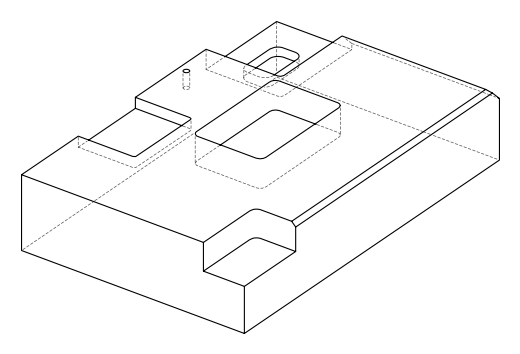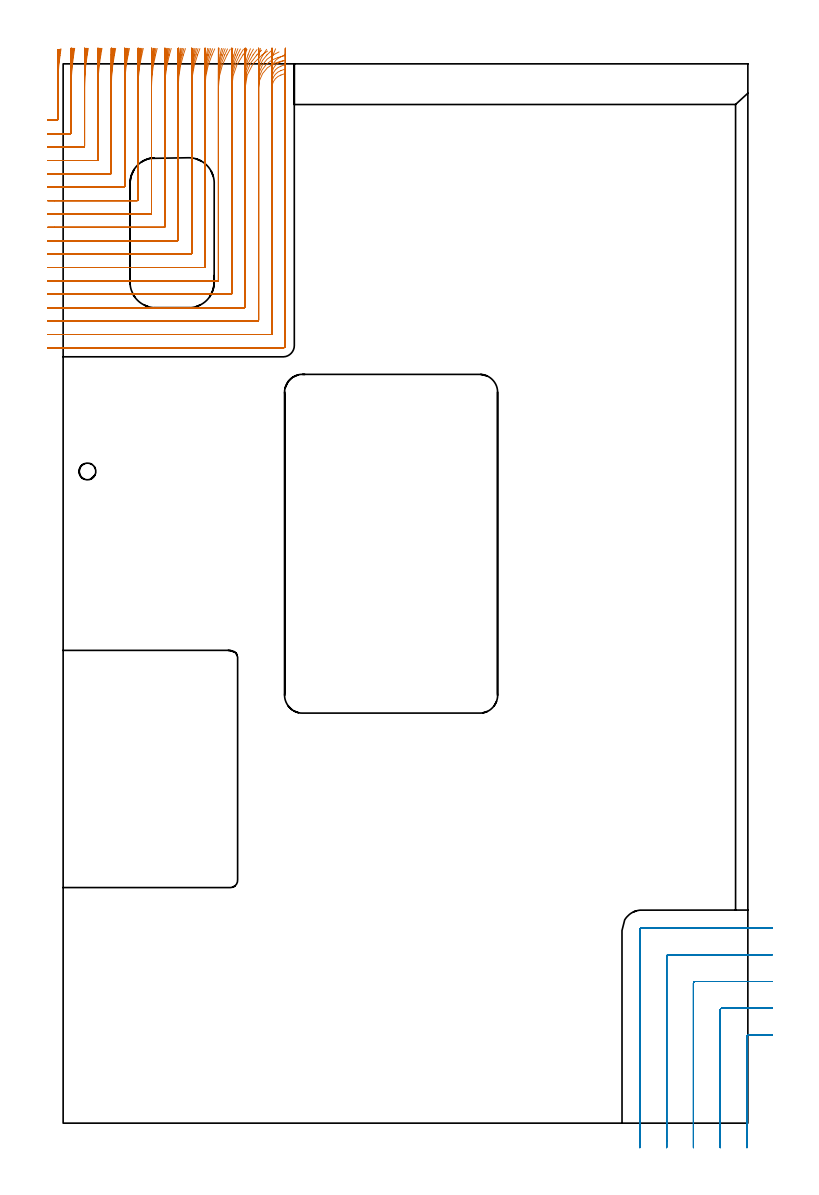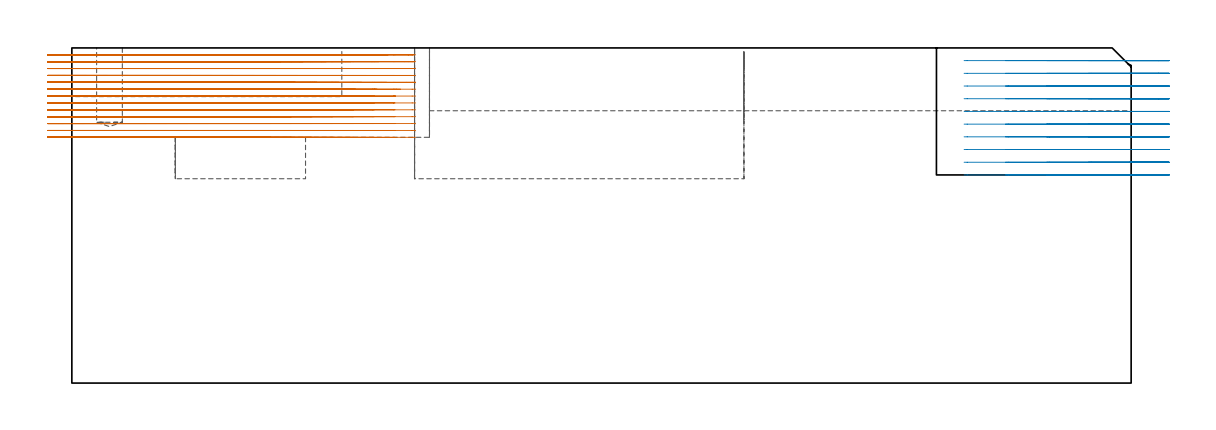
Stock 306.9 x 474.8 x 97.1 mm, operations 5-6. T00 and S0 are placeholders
(PLAN: 9 operations, 7 tool changes, 206.8 min)
(1 SPOT_DRILL | STEP1POCKET | NXT0321_9005460120000 | 0.03 min | 0 mm3)
(2 DRILL_BLIND_HOLE_INTO_CENTER | STEP1POCKET | NXT0301_046 | 0.1 min | 961 mm3)
(3 AREA_MILL | FG_CHAMFER_SURFACE | UGT0205_001 | 6.02 min | 5642 mm3)
(4 AREA_MILL_1 | FG_CHAMFER_SURFACE_1 | UGT0205_001 | 11.61 min | 34843 mm3)
(5 MILL_CORNER_NOTCH_RECTANGULAR | CORNER_NOTCH_RECTANGULAR | NXT0201_009 | Follow Part, ap 2, ae 75% | 71.09 min | 350916 mm3)
(6 MILL_CORNER_NOTCH_RECTANGULAR_1 | CORNER_NOTCH_RECTANGULAR_1 | NXT0201_012 | Follow Part, ap 4, ae 75% | 12.27 min | 197571 mm3)
(7 MILL_RECTANGULAR_POCKET | POCKET_RECTANGULAR_STRAIGHT | NXT0201_011 | Follow Part, ap 3, ae 75% | 41.43 min | 546955 mm3)
(8 MILL_RECTANGULAR_POCKET_1 | POCKET_RECTANGULAR_STRAIGHT_1 | UGT0201_105 | Follow Part, ap 5.5, ae 75% | 1.14 min | 29049 mm3)
(9 MILL_SLOT | SLOT_PARTIAL_RECTANGULAR | NXT0201_008 | Follow Part, ap 1.5, ae 75% | 63.13 min | 117161 mm3)
(TOOL NXT0321_9005460120000 | NC Spot Drill, 142deg, 12mm, Carbide, Uncoated | D12 PA142 FL30 Z2)
(TOOL NXT0301_046 | Carbide Drill 7.5mm [860.1-0750-038A1-MM 2214] | D7.5 PA140 FL53 Z2)
(TOOL UGT0205_001 | Chamfer Mill 20 x 3 x 45 deg. | D20 FL50 Z2)
(TOOL NXT0201_009 | ENDMILL 8mm [2P460-0800-NA 1630] | D8 FL26 Z6)
(TOOL NXT0201_012 | ENDMILL 16mm [2P460-1600-NA 1630] | D16 FL38 Z6)
(TOOL NXT0201_011 | ENDMILL 12mm [2P460-1200-NA 1630] | D12 FL38 Z6)
(TOOL UGT0201_105 | End Mill 22 mm | D22 FL25 Z2)
(TOOL NXT0201_008 | ENDMILL 6mm [2P460-0600-NA 1630] | D6 FL26 Z6)
(OP 5 MILL_CORNER_NOTCH_RECTANGULAR)
G17 G21 G94 G90
T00 M6
G54
G17 G0 G90 X-7. Y449.5 S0 M3
G43 Z107.1 H1
Z95.108
G94 G1 X-4. F250.
X-2.793 F500.
G3 X-2.4 Y449.893 R0.4
G1 Y464.125
G2 X-1.374 Y478.557 R102.
G1 X-0.949 Y481.526 F250.
G0 Z107.1
X-7. Y443.5
Z95.108
G1 X-4.
X3.206 F500.
G3 X3.6 Y443.894 R0.4
G1 Y464.125
G2 X4.728 Y478.8 R96.
G1 X5.187 Y481.765 F250.
G0 Z107.1
X-7. Y437.5
Z95.108
G1 X-4.
X9.206 F500.
G3 X9.6 Y437.894 R0.4
G1 Y464.125
G2 X10.805 Y478.8 R90.
G1 X11.294 Y481.76 F250.
G0 Z107.1
X-7. Y431.5
Z95.108
G1 X-4.
X15.206 F500.
G3 X15.6 Y431.894 R0.4
G1 Y464.125
G2 X16.892 Y478.8 R84.
G1 X17.416 Y481.754 F250.
G0 Z107.1
X-7. Y425.5
Z95.108
G1 X-4.
X21.206 F500.
G3 X21.6 Y425.894 R0.4
G1 Y464.125
G2 X22.993 Y478.8 R78.
G1 X23.557 Y481.746 F250.
G0 Z107.1
X-7. Y419.5
Z95.108
G1 X-4.
X27.205 F500.
G3 X27.6 Y419.895 R0.4
G1 Y464.125
G2 X29.111 Y478.8 R72.
G1 X29.723 Y481.737 F250.
G0 Z107.1
X-7. Y413.5
Z95.108
G1 X-4.
X33.205 F500.
G3 X33.6 Y413.895 R0.4
G1 Y464.125
G2 X35.252 Y478.8 R66.
G1 X35.919 Y481.725 F250.
G0 Z107.1
X-7. Y407.5
Z95.108
G1 X-4.
X39.205 F500.
G3 X39.6 Y407.895 R0.4
G1 Y464.125
G2 X41.422 Y478.8 R60.
G1 X42.156 Y481.709 F250.
G0 Z107.1
X-7. Y401.5
Z95.108
G1 X-4.
X45.205 F500.
G3 X45.6 Y401.895 R0.4
G1 Y464.125
G2 X47.632 Y478.8 R54.
G1 X48.448 Y481.687 F250.
G0 Z107.1
X-7. Y395.5
Z95.108
G1 X-4.
X51.205 F500.
G3 X51.6 Y395.895 R0.4
G1 Y464.125
G2 X53.898 Y478.8 R48.
G1 X54.816 Y481.656 F250.
G0 Z107.1
X-7. Y389.5
Z95.108
G1 X-4.
X57.204 F500.
G3 X57.6 Y389.896 R0.4
G1 Y464.125
G2 X60.247 Y478.8 R42.
G1 X61.296 Y481.611 F250.
G0 Z107.1
X-7. Y383.5
Z95.108
G1 X-4.
X63.204 F500.
G3 X63.6 Y383.896 R0.4
G1 Y464.125
G2 X66.727 Y478.8 R36.
G1 X67.95 Y481.539 F250.
G0 Z107.1
X-7. Y377.5
Z95.108
G1 X-4.
X69.204 F500.
G3 X69.6 Y377.896 R0.4
G1 Y464.125
G2 X73.435 Y478.8 R30.
G1 X74.902 Y481.417 F250.
G0 Z107.1
X-7. Y371.5
Z95.108
G1 X-4.
X75.204 F500.
G3 X75.6 Y371.896 R0.4
G1 Y464.125
G2 X80.61 Y478.8 R24.
G1 X82.444 Y481.174 F250.
G0 Z107.1
X-7. Y365.5
Z95.108
G1 X-4.
X81.204 F500.
G3 X81.6 Y365.896 R0.4
G1 Y464.125
G2 X89.177 Y478.8 R18.
G1 X91.623 Y480.537 F250.
G0 Z107.1
X-7. Y359.5
Z95.108
G1 X-4.
X87.203 F500.
G3 X87.6 Y359.897 R0.4
G1 Y464.125
G2 X97.438 Y475.928 R12.
G1 X98.913 Y476.198 F250.
G0 Z107.1
X-7. Y353.5
Z95.108
G1 X-4.
X93.203 F500.
G3 X93.6 Y353.897 R0.4
G1 Y464.125
G2 X97.6 Y469.782 R6.
G1 X99.015 Y470.281 F250.
G0 Z107.1
X-7. Y347.5
Z95.108
G1 X-4.
X98.6 F500.
G3 X99.6 Y348.5 R1.
G1 Y464.125
Y467.125 F250.
G0 Z107.1
X-7. Y449.5
Z93.115
G1 X-4.
X-2.793 F500.
G3 X-2.4 Y449.893 R0.4
G1 Y466.12
G2 X-1.653 Y478.443 R102.
G1 X-1.29 Y481.421 F250.
G0 Z107.1
X-7. Y443.5
Z93.115
G1 X-4.
X3.206 F500.
G3 X3.6 Y443.894 R0.4
G1 Y466.12
G2 X4.441 Y478.8 R96.
G1 X4.837 Y481.774 F250.
G0 Z107.1
X-7. Y437.5
Z93.115
G1 X-4.
X9.206 F500.
G3 X9.6 Y437.894 R0.4
G1 Y466.12
G2 X10.498 Y478.8 R90.
G1 X10.92 Y481.77 F250.
G0 Z107.1
X-7. Y431.5
Z93.115
G1 X-4.
X15.206 F500.
G3 X15.6 Y431.894 R0.4
G1 Y466.12
G2 X16.563 Y478.8 R84.
G1 X17.015 Y481.766 F250.
G0 Z107.1
X-7. Y425.5
Z93.115
G1 X-4.
X21.206 F500.
G3 X21.6 Y425.894 R0.4
G1 Y466.12
G2 X22.638 Y478.8 R78.
G1 X23.125 Y481.76 F250.
G0 Z107.1
X-7. Y419.5
Z93.115
G1 X-4.
X27.205 F500.
G3 X27.6 Y419.895 R0.4
G1 Y466.12
G2 X28.725 Y478.8 R72.
G1 X29.254 Y481.753 F250.
G0 Z107.1
X-7. Y413.5
Z93.115
G1 X-4.
X33.205 F500.
G3 X33.6 Y413.895 R0.4
G1 Y466.12
G2 X34.83 Y478.8 R66.
G1 X35.406 Y481.744 F250.
G0 Z107.1
X-7. Y407.5
Z93.115
G1 X-4.
X39.205 F500.
G3 X39.6 Y407.895 R0.4
G1 Y466.12
G2 X40.955 Y478.8 R60.
G1 X41.589 Y481.732 F250.
G0 Z107.1
X-7. Y401.5
Z93.115
G1 X-4.
X45.205 F500.
G3 X45.6 Y401.895 R0.4
G1 Y466.12
G2 X47.11 Y478.8 R54.
G1 X47.814 Y481.716 F250.
G0 Z107.1
X-7. Y395.5
Z93.115
G1 X-4.
X51.205 F500.
G3 X51.6 Y395.895 R0.4
G1 Y466.12
G2 X53.305 Y478.8 R48.
G1 X54.098 Y481.693 F250.
G0 Z107.1
X-7. Y389.5
Z93.115
G1 X-4.
X57.204 F500.
G3 X57.6 Y389.896 R0.4
G1 Y466.12
G2 X59.56 Y478.8 R42.
G1 X60.466 Y481.66 F250.
G0 Z107.1
X-7. Y383.5
Z93.115
G1 X-4.
X63.204 F500.
G3 X63.6 Y383.896 R0.4
G1 Y466.12
G2 X65.907 Y478.8 R36.
G1 X66.964 Y481.608 F250.
G0 Z107.1
X-7. Y377.5
Z93.115
G1 X-4.
X69.204 F500.
G3 X69.6 Y377.896 R0.4
G1 Y466.12
G2 X72.412 Y478.8 R30.
G1 X73.68 Y481.519 F250.
G0 Z107.1
X-7. Y371.5
Z93.115
G1 X-4.
X75.204 F500.
G3 X75.6 Y371.896 R0.4
G1 Y466.12
G2 X79.223 Y478.8 R24.
G1 X80.808 Y481.347 F250.
G0 Z107.1
X-7. Y365.5
Z93.115
G1 X-4.
X81.204 F500.
G3 X81.6 Y365.896 R0.4
G1 Y466.12
G2 X86.825 Y478.8 R18.
G1 X88.938 Y480.929 F250.
G0 Z107.1
X-7. Y359.5
Z93.115
G1 X-4.
X87.203 F500.
G3 X87.6 Y359.897 R0.4
G1 Y466.12
G2 X96.377 Y477.679 R12.
G1 X99.267 Y478.485 F250.
G0 Z107.1
X-7. Y353.5
Z93.115
G1 X-4.
X93.203 F500.
G3 X93.6 Y353.897 R0.4
G1 Y466.12
G2 X97.6 Y471.777 R6.
G1 X99.015 Y472.277 F250.
G0 Z107.1
X-7. Y347.5
Z93.115
G1 X-4.
X98.6 F500.
G3 X99.6 Y348.5 R1.
G1 Y466.12
Y469.12 F250.
G0 Z107.1
X-7. Y449.5
Z91.123
G1 X-4.
X-2.793 F500.
G3 X-2.4 Y449.893 R0.4
G1 Y468.109
G2 X-1.887 Y478.327 R102.
G1 X-1.586 Y481.312 F250.
G0 Z107.1
X-7. Y443.5
Z91.123
G1 X-4.
X3.206 F500.
G3 X3.6 Y443.894 R0.4
G1 Y468.109
G2 X4.197 Y478.8 R96.
G1 X4.531 Y481.781 F250.
G0 Z107.1
X-7. Y437.5
Z91.123
G1 X-4.
X9.206 F500.
G3 X9.6 Y437.894 R0.4
G1 Y468.109
G2 X10.237 Y478.8 R90.
G1 X10.594 Y481.779 F250.
G0 Z107.1
X-7. Y431.5
Z91.123
G1 X-4.
X15.206 F500.
G3 X15.6 Y431.894 R0.4
G1 Y468.109
G2 X16.283 Y478.8 R84.
G1 X16.665 Y481.776 F250.
G0 Z107.1
X-7. Y425.5
Z91.123
G1 X-4.
X21.206 F500.
G3 X21.6 Y425.894 R0.4
G1 Y468.109
G2 X22.336 Y478.8 R78.
G1 X22.747 Y481.772 F250.
G0 Z107.1
X-7. Y419.5
Z91.123
G1 X-4.
X27.205 F500.
G3 X27.6 Y419.895 R0.4
G1 Y468.109
G2 X28.398 Y478.8 R72.
G1 X28.844 Y481.767 F250.
G0 Z107.1
X-7. Y413.5
Z91.123
G1 X-4.
X33.205 F500.
G3 X33.6 Y413.895 R0.4
G1 Y468.109
G2 X34.472 Y478.8 R66.
G1 X34.958 Y481.76 F250.
G0 Z107.1
X-7. Y407.5
Z91.123
G1 X-4.
X39.205 F500.
G3 X39.6 Y407.895 R0.4
G1 Y468.109
G2 X40.56 Y478.8 R60.
G1 X41.095 Y481.752 F250.
G0 Z107.1
X-7. Y401.5
Z91.123
G1 X-4.
X45.205 F500.
G3 X45.6 Y401.895 R0.4
G1 Y468.109
G2 X46.669 Y478.8 R54.
G1 X47.263 Y481.741 F250.
G0 Z107.1
X-7. Y395.5
Z91.123
G1 X-4.
X51.205 F500.
G3 X51.6 Y395.895 R0.4
G1 Y468.109
G2 X52.806 Y478.8 R48.
G1 X53.474 Y481.725 F250.
G0 Z107.1
X-7. Y389.5
Z91.123
G1 X-4.
X57.204 F500.
G3 X57.6 Y389.896 R0.4
G1 Y468.109
G2 X58.984 Y478.8 R42.
G1 X59.747 Y481.701 F250.
G0 Z107.1
X-7. Y383.5
Z91.123
G1 X-4.
X63.204 F500.
G3 X63.6 Y383.896 R0.4
G1 Y468.109
G2 X65.224 Y478.8 R36.
G1 X66.115 Y481.665 F250.
G0 Z107.1
X-7. Y377.5
Z91.123
G1 X-4.
X69.204 F500.
G3 X69.6 Y377.896 R0.4
G1 Y468.109
G2 X71.57 Y478.8 R30.
G1 X72.639 Y481.603 F250.
G0 Z107.1
X-7. Y371.5
Z91.123
G1 X-4.
X75.204 F500.
G3 X75.6 Y371.896 R0.4
G1 Y468.109
G2 X78.113 Y478.8 R24.
G1 X79.449 Y481.486 F250.
G0 Z107.1
X-7. Y365.5
Z91.123
G1 X-4.
X81.204 F500.
G3 X81.6 Y365.896 R0.4
G1 Y468.109
G2 X85.119 Y478.8 R18.
G1 X86.901 Y481.213 F250.
G0 Z107.1
X-7. Y359.5
Z91.123
G1 X-4.
X87.203 F500.
G3 X87.6 Y359.897 R0.4
G1 Y468.109
G2 X94.091 Y478.77 R12.
G1 X96.757 Y480.147 F250.
G0 Z107.1
X-7. Y353.5
Z91.123
G1 X-4.
X93.203 F500.
G3 X93.6 Y353.897 R0.4
G1 Y468.109
G2 X97.6 Y473.766 R6.
G1 X99.015 Y474.266 F250.
G0 Z107.1
X-7. Y347.5
Z91.123
G1 X-4.
X98.6 F500.
G3 X99.6 Y348.5 R1.
G1 Y468.109
Y471.109 F250.
G0 Z107.1
X-7. Y449.5
Z89.131
G1 X-4.
X-2.793 F500.
G3 X-2.4 Y449.893 R0.4
G1 Y470.101
G2 X-2.076 Y478.219 R102.
G1 X-1.838 Y481.209 F250.
G0 Z107.1
X-7. Y443.5
Z89.131
G1 X-4.
X3.206 F500.
G3 X3.6 Y443.894 R0.4
G1 Y470.101
G2 X3.995 Y478.8 R96.
G1 X4.267 Y481.788 F250.
G0 Z107.1
X-7. Y437.5
Z89.131
G1 X-4.
X9.206 F500.
G3 X9.6 Y437.894 R0.4
G1 Y470.101
G2 X10.021 Y478.8 R90.
G1 X10.311 Y481.786 F250.
G0 Z107.1
X-7. Y431.5
Z89.131
G1 X-4.
X15.206 F500.
G3 X15.6 Y431.894 R0.4
G1 Y470.101
G2 X16.052 Y478.8 R84.
G1 X16.362 Y481.784 F250.
G0 Z107.1
X-7. Y425.5
Z89.131
G1 X-4.
X21.206 F500.
G3 X21.6 Y425.894 R0.4
G1 Y470.101
G2 X22.087 Y478.8 R78.
G1 X22.421 Y481.781 F250.
G0 Z107.1
X-7. Y419.5
Z89.131
G1 X-4.
X27.205 F500.
G3 X27.6 Y419.895 R0.4
G1 Y470.101
G2 X28.127 Y478.8 R72.
G1 X28.49 Y481.778 F250.
G0 Z107.1
X-7. Y413.5
Z89.131
G1 X-4.
X33.205 F500.
G3 X33.6 Y413.895 R0.4
G1 Y470.101
G2 X34.176 Y478.8 R66.
G1 X34.571 Y481.774 F250.
G0 Z107.1
X-7. Y407.5
Z89.131
G1 X-4.
X39.205 F500.
G3 X39.6 Y407.895 R0.4
G1 Y470.101
G2 X40.234 Y478.8 R60.
G1 X40.669 Y481.768 F250.
G0 Z107.1
X-7. Y401.5
Z89.131
G1 X-4.
X45.205 F500.
G3 X45.6 Y401.895 R0.4
G1 Y470.101
G2 X46.305 Y478.8 R54.
G1 X46.789 Y481.761 F250.
G0 Z107.1
X-7. Y395.5
Z89.131
G1 X-4.
X51.205 F500.
G3 X51.6 Y395.895 R0.4
G1 Y470.101
G2 X52.395 Y478.8 R48.
G1 X52.939 Y481.75 F250.
G0 Z107.1
X-7. Y389.5
Z89.131
G1 X-4.
X57.204 F500.
G3 X57.6 Y389.896 R0.4
G1 Y470.101
G2 X58.511 Y478.8 R42.
G1 X59.132 Y481.735 F250.
G0 Z107.1
X-7. Y383.5
Z89.131
G1 X-4.
X63.204 F500.
G3 X63.6 Y383.896 R0.4
G1 Y470.101
G2 X64.667 Y478.8 R36.
G1 X65.392 Y481.711 F250.
G0 Z107.1
X-7. Y377.5
Z89.131
G1 X-4.
X69.204 F500.
G3 X69.6 Y377.896 R0.4
G1 Y470.101
G2 X70.889 Y478.8 R30.
G1 X71.759 Y481.671 F250.
G0 Z107.1
X-7. Y371.5
Z89.131
G1 X-4.
X75.204 F500.
G3 X75.6 Y371.896 R0.4
G1 Y470.101
G2 X77.232 Y478.8 R24.
G1 X78.319 Y481.596 F250.
G0 Z107.1
X-7. Y365.5
Z89.131
G1 X-4.
X81.204 F500.
G3 X81.6 Y365.896 R0.4
G1 Y470.101
G2 X83.842 Y478.8 R18.
G1 X85.292 Y481.426 F250.
G0 Z107.1
X-7. Y359.5
Z89.131
G1 X-4.
X87.203 F500.
G3 X87.6 Y359.897 R0.4
G1 Y470.101
G2 X91.334 Y478.8 R12.
G1 X93.509 Y480.866 F250.
G0 Z107.1
X-7. Y353.5
Z89.131
G1 X-4.
X93.203 F500.
G3 X93.6 Y353.897 R0.4
G1 Y470.101
G2 X97.492 Y475.718 R6.
G1 X98.896 Y476.245 F250.
G0 Z107.1
X-7. Y347.5
Z89.131
G1 X-4.
X98.6 F500.
G3 X99.6 Y348.5 R1.
G1 Y470.101
Y473.101 F250.
G0 Z107.1
X-7. Y449.5
Z87.138
G1 X-4.
X-2.793 F500.
G3 X-2.4 Y449.893 R0.4
G1 Y472.21
G2 X-2.229 Y478.122 R102.
G1 X-2.055 Y481.117 F250.
G0 Z107.1
X-7. Y443.5
Z87.138
G1 X-4.
X3.206 F500.
G3 X3.6 Y443.894 R0.4
G1 Y472.21
G2 X3.826 Y478.8 R96.
G1 X4.032 Y481.793 F250.
G0 Z107.1
X-7. Y437.5
Z87.138
G1 X-4.
X9.206 F500.
G3 X9.6 Y437.894 R0.4
G1 Y472.21
G2 X9.842 Y478.8 R90.
G1 X10.061 Y481.792 F250.
G0 Z107.1
X-7. Y431.5
Z87.138
G1 X-4.
X15.206 F500.
G3 X15.6 Y431.894 R0.4
G1 Y472.21
G2 X15.859 Y478.8 R84.
G1 X16.094 Y481.791 F250.
G0 Z107.1
X-7. Y425.5
Z87.138
G1 X-4.
X21.206 F500.
G3 X21.6 Y425.894 R0.4
G1 Y472.21
G2 X21.879 Y478.8 R78.
G1 X22.132 Y481.789 F250.
G0 Z107.1
X-7. Y419.5
Z87.138
G1 X-4.
X27.205 F500.
G3 X27.6 Y419.895 R0.4
G1 Y472.21
G2 X27.902 Y478.8 R72.
G1 X28.177 Y481.787 F250.
G0 Z107.1
X-7. Y413.5
Z87.138
G1 X-4.
X33.205 F500.
G3 X33.6 Y413.895 R0.4
G1 Y472.21
G2 X33.93 Y478.8 R66.
G1 X34.229 Y481.785 F250.
G0 Z107.1
X-7. Y407.5
Z87.138
G1 X-4.
X39.205 F500.
G3 X39.6 Y407.895 R0.4
G1 Y472.21
G2 X39.963 Y478.8 R60.
G1 X40.293 Y481.782 F250.
G0 Z107.1
X-7. Y401.5
Z87.138
G1 X-4.
X45.205 F500.
G3 X45.6 Y401.895 R0.4
G1 Y472.21
G2 X46.004 Y478.8 R54.
G1 X46.37 Y481.778 F250.
G0 Z107.1
X-7. Y395.5
Z87.138
G1 X-4.
X51.205 F500.
G3 X51.6 Y395.895 R0.4
G1 Y472.21
G2 X52.055 Y478.8 R48.
G1 X52.466 Y481.772 F250.
G0 Z107.1
X-7. Y389.5
Z87.138
G1 X-4.
X57.204 F500.
G3 X57.6 Y389.896 R0.4
G1 Y472.21
G2 X58.12 Y478.8 R42.
G1 X58.591 Y481.763 F250.
G0 Z107.1
X-7. Y383.5
Z87.138
G1 X-4.
X63.204 F500.
G3 X63.6 Y383.896 R0.4
G1 Y472.21
G2 X64.208 Y478.8 R36.
G1 X64.758 Y481.749 F250.
G0 Z107.1
X-7. Y377.5
Z87.138
G1 X-4.
X69.204 F500.
G3 X69.6 Y377.896 R0.4
G1 Y472.21
G2 X70.333 Y478.8 R30.
G1 X70.992 Y481.727 F250.
G0 Z107.1
X-7. Y371.5
Z87.138
G1 X-4.
X75.204 F500.
G3 X75.6 Y371.896 R0.4
G1 Y472.21
G2 X76.523 Y478.8 R24.
G1 X77.346 Y481.685 F250.
G0 Z107.1
X-7. Y365.5
Z87.138
G1 X-4.
X81.204 F500.
G3 X81.6 Y365.896 R0.4
G1 Y472.21
G2 X82.85 Y478.8 R18.
G1 X83.948 Y481.592 F250.
G0 Z107.1
X-7. Y359.5
Z87.138
G1 X-4.
X87.203 F500.
G3 X87.6 Y359.897 R0.4
G1 Y472.21
G2 X89.572 Y478.8 R12.
G1 X91.219 Y481.307 F250.
G0 Z107.1
X-7. Y353.5
Z87.138
G1 X-4.
X93.203 F500.
G3 X93.6 Y353.897 R0.4
G1 Y472.21
G2 X96.862 Y477.549 R6.
G1 X99.531 Y478.918 F250.
G0 Z107.1
X-7. Y347.5
Z87.138
G1 X-4.
X98.6 F500.
G3 X99.6 Y348.5 R1.
G1 Y472.21
Y475.21 F250.
G0 Z107.1
X-7. Y449.5
Z85.146
G1 X-4.
X-2.793 F500.
G3 X-2.4 Y449.893 R0.4
G1 Y476.482
G2 X-2.389 Y478.009 R102.
G1 X-2.344 Y481.008 F250.
G0 Z107.1
X-7. Y443.5
Z85.146
G1 X-4.
X3.206 F500.
G3 X3.6 Y443.894 R0.4
G1 Y476.482
G2 X3.628 Y478.8 R96.
G1 X3.7 Y481.799 F250.
G0 Z107.1
X-7. Y437.5
Z85.146
G1 X-4.
X9.206 F500.
G3 X9.6 Y437.894 R0.4
G1 Y476.482
G2 X9.63 Y478.8 R90.
G1 X9.707 Y481.799 F250.
G0 Z107.1
X-7. Y431.5
Z85.146
G1 X-4.
X15.206 F500.
G3 X15.6 Y431.894 R0.4
G1 Y476.482
G2 X15.632 Y478.8 R84.
G1 X15.715 Y481.799 F250.
G0 Z107.1
X-7. Y425.5
Z85.146
G1 X-4.
X21.206 F500.
G3 X21.6 Y425.894 R0.4
G1 Y476.482
G2 X21.634 Y478.8 R78.
G1 X21.724 Y481.799 F250.
G0 Z107.1
X-7. Y419.5
Z85.146
G1 X-4.
X27.206 F500.
G3 X27.6 Y419.894 R0.4
G1 Y476.482
G2 X27.637 Y478.8 R72.
G1 X27.734 Y481.798 F250.
G0 Z107.1
X-7. Y413.5
Z85.146
G1 X-4.
X33.205 F500.
G3 X33.6 Y413.895 R0.4
G1 Y476.482
G2 X33.641 Y478.8 R66.
G1 X33.746 Y481.798 F250.
G0 Z107.1
X-7. Y407.5
Z85.146
G1 X-4.
X39.205 F500.
G3 X39.6 Y407.895 R0.4
G1 Y476.482
G2 X39.645 Y478.8 R60.
G1 X39.761 Y481.798 F250.
G0 Z107.1
X-7. Y401.5
Z85.146
G1 X-4.
X45.205 F500.
G3 X45.6 Y401.895 R0.4
G1 Y476.482
G2 X45.65 Y478.8 R54.
G1 X45.779 Y481.797 F250.
G0 Z107.1
X-7. Y395.5
Z85.146
G1 X-4.
X51.205 F500.
G3 X51.6 Y395.895 R0.4
G1 Y476.482
G2 X51.656 Y478.8 R48.
G1 X51.801 Y481.796 F250.
G0 Z107.1
X-7. Y389.5
Z85.146
G1 X-4.
X57.204 F500.
G3 X57.6 Y389.896 R0.4
G1 Y476.482
G2 X57.664 Y478.8 R42.
G1 X57.83 Y481.795 F250.
G0 Z107.1
X-7. Y383.5
Z85.146
G1 X-4.
X63.204 F500.
G3 X63.6 Y383.896 R0.4
G1 Y476.482
G2 X63.675 Y478.8 R36.
G1 X63.868 Y481.794 F250.
G0 Z107.1
X-7. Y377.5
Z85.146
G1 X-4.
X69.204 F500.
G3 X69.6 Y377.896 R0.4
G1 Y476.482
G2 X69.69 Y478.8 R30.
G1 X69.922 Y481.791 F250.
G0 Z107.1
X-7. Y371.5
Z85.146
G1 X-4.
X75.204 F500.
G3 X75.6 Y371.896 R0.4
G1 Y476.482
G2 X75.712 Y478.8 R24.
G1 X76.002 Y481.786 F250.
G0 Z107.1
X-7. Y365.5
Z85.146
G1 X-4.
X81.204 F500.
G3 X81.6 Y365.896 R0.4
G1 Y476.482
G2 X81.75 Y478.8 R18.
G1 X82.136 Y481.775 F250.
G0 Z107.1
X-7. Y359.5
Z85.146
G1 X-4.
X87.203 F500.
G3 X87.6 Y359.897 R0.4
G1 Y476.482
G2 X87.826 Y478.8 R12.
G1 X88.406 Y481.743 F250.
G0 Z107.1
X-7. Y353.5
Z85.146
G1 X-4.
X93.203 F500.
G3 X93.6 Y353.897 R0.4
G1 Y476.482
G2 X94.066 Y478.8 R6.
G1 X95.225 Y481.567 F250.
G0 Z107.1
X-7. Y347.5
Z85.146
G1 X-4.
X98.6 F500.
G3 X99.6 Y348.5 R1.
G1 Y476.482
Y479.482 F250.
G0 Z107.1
X-7. Y449.5
Z83.154
G1 X-4.
X-2.793 F500.
G3 X-2.4 Y449.893 R0.4
G1 Y478.
Y481. F250.
G0 Z107.1
X-7. Y443.5
Z83.154
G1 X-4.
X3.206 F500.
G3 X3.6 Y443.894 R0.4
G1 Y478.464
X3.601 Y478.8
X3.611 Y481.8 F250.
G0 Z107.1
X-7. Y437.5
Z83.154
G1 X-4.
X9.206 F500.
G3 X9.6 Y437.894 R0.4
G1 Y478.464
X9.601 Y478.8
X9.612 Y481.8 F250.
G0 Z107.1
X-7. Y431.5
Z83.154
G1 X-4.
X15.206 F500.
G3 X15.6 Y431.894 R0.4
G1 Y478.464
X15.601 Y478.8
X15.613 Y481.8 F250.
G0 Z107.1
X-7. Y425.5
Z83.154
G1 X-4.
X21.206 F500.
G3 X21.6 Y425.894 R0.4
G1 Y478.464
X21.601 Y478.8
X21.614 Y481.8 F250.
G0 Z107.1
X-7. Y419.5
Z83.154
G1 X-4.
X27.206 F500.
G3 X27.6 Y419.894 R0.4
G1 Y478.464
X27.601 Y478.8
X27.615 Y481.8 F250.
G0 Z107.1
X-7. Y413.5
Z83.154
G1 X-4.
X33.205 F500.
G3 X33.6 Y413.895 R0.4
G1 Y478.464
X33.601 Y478.8
X33.616 Y481.8 F250.
G0 Z107.1
X-7. Y407.5
Z83.154
G1 X-4.
X39.205 F500.
G3 X39.6 Y407.895 R0.4
G1 Y478.464
X39.601 Y478.8
X39.618 Y481.8 F250.
G0 Z107.1
X-7. Y401.5
Z83.154
G1 X-4.
X45.205 F500.
G3 X45.6 Y401.895 R0.4
G1 Y478.464
G2 X45.601 Y478.8 R54.
G1 X45.62 Y481.8 F250.
G0 Z107.1
X-7. Y395.5
Z83.154
G1 X-4.
X51.205 F500.
G3 X51.6 Y395.895 R0.4
G1 Y478.464
G2 X51.601 Y478.8 R48.
G1 X51.622 Y481.8 F250.
G0 Z107.1
X-7. Y389.5
Z83.154
G1 X-4.
X57.204 F500.
G3 X57.6 Y389.896 R0.4
G1 Y478.464
G2 X57.601 Y478.8 R42.
G1 X57.625 Y481.8 F250.
G0 Z107.1
X-7. Y383.5
Z83.154
G1 X-4.
X63.204 F500.
G3 X63.6 Y383.896 R0.4
G1 Y478.464
G2 X63.602 Y478.8 R36.
G1 X63.63 Y481.8 F250.
G0 Z107.1
X-7. Y377.5
Z83.154
G1 X-4.
X69.204 F500.
G3 X69.6 Y377.896 R0.4
G1 Y478.464
G2 X69.602 Y478.8 R30.
G1 X69.635 Y481.8 F250.
G0 Z107.1
X-7. Y371.5
Z83.154
G1 X-4.
X75.204 F500.
G3 X75.6 Y371.896 R0.4
G1 Y478.464
G2 X75.602 Y478.8 R24.
G1 X75.644 Y481.8 F250.
G0 Z107.1
X-7. Y365.5
Z83.154
G1 X-4.
X81.204 F500.
G3 X81.6 Y365.896 R0.4
G1 Y478.464
G2 X81.603 Y478.8 R18.
G1 X81.659 Y481.799 F250.
G0 Z107.1
X-7. Y359.5
Z83.154
G1 X-4.
X87.203 F500.
G3 X87.6 Y359.897 R0.4
G1 Y478.464
G2 X87.605 Y478.8 R12.
G1 X87.689 Y481.799 F250.
G0 Z107.1
X-7. Y353.5
Z83.154
G1 X-4.
X93.203 F500.
G3 X93.6 Y353.897 R0.4
G1 Y478.464
G2 X93.609 Y478.8 R6.
G1 X93.777 Y481.795 F250.
G0 Z107.1
X-7. Y347.5
Z83.154
G1 X-4.
X98.6 F500.
G3 X99.6 Y348.5 R1.
G1 Y478.464
Y481.464 F250.
G0 Z107.1
X-7. Y449.5
Z81.162
G1 X-4.
X-2.793 F500.
G3 X-2.4 Y449.893 R0.4
G1 Y478.
Y481. F250.
G0 Z107.1
X-7. Y443.5
Z81.162
G1 X-4.
X3.206 F500.
G3 X3.6 Y443.894 R0.4
G1 Y478.8
Y481.8 F250.
G0 Z107.1
X-7. Y437.5
Z81.162
G1 X-4.
X9.206 F500.
G3 X9.6 Y437.894 R0.4
G1 Y478.8
Y481.8 F250.
G0 Z107.1
X-7. Y431.5
Z81.162
G1 X-4.
X15.206 F500.
G3 X15.6 Y431.894 R0.4
G1 Y478.8
Y481.8 F250.
G0 Z107.1
X-7. Y425.5
Z81.162
G1 X-4.
X21.206 F500.
G3 X21.6 Y425.894 R0.4
G1 Y478.8
Y481.8 F250.
G0 Z107.1
X-7. Y419.5
Z81.162
G1 X-4.
X27.206 F500.
G3 X27.6 Y419.894 R0.4
G1 Y478.8
Y481.8 F250.
G0 Z107.1
X-7. Y413.5
Z81.162
G1 X-4.
X33.205 F500.
G3 X33.6 Y413.895 R0.4
G1 Y478.8
Y481.8 F250.
G0 Z107.1
X-7. Y407.5
Z81.162
G1 X-4.
X39.205 F500.
G3 X39.6 Y407.895 R0.4
G1 Y478.8
Y481.8 F250.
G0 Z107.1
X-7. Y401.5
Z81.162
G1 X-4.
X45.205 F500.
G3 X45.6 Y401.895 R0.4
G1 Y478.8
Y481.8 F250.
G0 Z107.1
X-7. Y395.5
Z81.162
G1 X-4.
X51.205 F500.
G3 X51.6 Y395.895 R0.4
G1 Y478.8
Y481.8 F250.
G0 Z107.1
X-7. Y389.5
Z81.162
G1 X-4.
X57.204 F500.
G3 X57.6 Y389.896 R0.4
G1 Y478.8
Y481.8 F250.
G0 Z107.1
X-7. Y383.5
Z81.162
G1 X-4.
X63.204 F500.
G3 X63.6 Y383.896 R0.4
G1 Y478.8
Y481.8 F250.
G0 Z107.1
X-7. Y377.5
Z81.162
G1 X-4.
X69.204 F500.
G3 X69.6 Y377.896 R0.4
G1 Y478.8
Y481.8 F250.
G0 Z107.1
X-7. Y371.5
Z81.162
G1 X-4.
X75.204 F500.
G3 X75.6 Y371.896 R0.4
G1 Y478.8
Y481.8 F250.
G0 Z107.1
X-7. Y365.5
Z81.162
G1 X-4.
X81.204 F500.
G3 X81.6 Y365.896 R0.4
G1 Y478.8
Y481.8 F250.
G0 Z107.1
X-7. Y359.5
Z81.162
G1 X-4.
X87.203 F500.
G3 X87.6 Y359.897 R0.4
G1 Y478.8
Y481.8 F250.
G0 Z107.1
X-7. Y353.5
Z81.162
G1 X-4.
X93.203 F500.
G3 X93.6 Y353.897 R0.4
G1 Y478.8
Y481.8 F250.
G0 Z107.1
X-7. Y347.5
Z81.162
G1 X-4.
X98.6 F500.
G3 X99.6 Y348.5 R1.
G1 Y478.8
Y481.8 F250.
G0 Z107.1
X-7. Y449.5
Z79.169
G1 X-4.
X-2.793 F500.
G3 X-2.4 Y449.893 R0.4
G1 Y478.
Y481. F250.
G0 Z107.1
X-7. Y443.5
Z79.169
G1 X-4.
X3.206 F500.
G3 X3.6 Y443.894 R0.4
G1 Y478.8
Y481.8 F250.
G0 Z107.1
X-7. Y437.5
Z79.169
G1 X-4.
X9.206 F500.
G3 X9.6 Y437.894 R0.4
G1 Y478.8
Y481.8 F250.
G0 Z107.1
X-7. Y431.5
Z79.169
G1 X-4.
X15.206 F500.
G3 X15.6 Y431.894 R0.4
G1 Y478.8
Y481.8 F250.
G0 Z107.1
X-7. Y425.5
Z79.169
G1 X-4.
X21.206 F500.
G3 X21.6 Y425.894 R0.4
G1 Y478.8
Y481.8 F250.
G0 Z107.1
X-7. Y419.5
Z79.169
G1 X-4.
X27.206 F500.
G3 X27.6 Y419.894 R0.4
G1 Y478.8
Y481.8 F250.
G0 Z107.1
X-7. Y413.5
Z79.169
G1 X-4.
X33.205 F500.
G3 X33.6 Y413.895 R0.4
G1 Y478.8
Y481.8 F250.
G0 Z107.1
X-7. Y407.5
Z79.169
G1 X-4.
X39.205 F500.
G3 X39.6 Y407.895 R0.4
G1 Y478.8
Y481.8 F250.
G0 Z107.1
X-7. Y401.5
Z79.169
G1 X-4.
X45.205 F500.
G3 X45.6 Y401.895 R0.4
G1 Y478.8
Y481.8 F250.
G0 Z107.1
X-7. Y395.5
Z79.169
G1 X-4.
X51.205 F500.
G3 X51.6 Y395.895 R0.4
G1 Y478.8
Y481.8 F250.
G0 Z107.1
X-7. Y389.5
Z79.169
G1 X-4.
X57.204 F500.
G3 X57.6 Y389.896 R0.4
G1 Y478.8
Y481.8 F250.
G0 Z107.1
X-7. Y383.5
Z79.169
G1 X-4.
X63.204 F500.
G3 X63.6 Y383.896 R0.4
G1 Y478.8
Y481.8 F250.
G0 Z107.1
X-7. Y377.5
Z79.169
G1 X-4.
X69.204 F500.
G3 X69.6 Y377.896 R0.4
G1 Y478.8
Y481.8 F250.
G0 Z107.1
X-7. Y371.5
Z79.169
G1 X-4.
X75.204 F500.
G3 X75.6 Y371.896 R0.4
G1 Y478.8
Y481.8 F250.
G0 Z107.1
X-7. Y365.5
Z79.169
G1 X-4.
X81.204 F500.
G3 X81.6 Y365.896 R0.4
G1 Y478.8
Y481.8 F250.
G0 Z107.1
X-7. Y359.5
Z79.169
G1 X-4.
X87.203 F500.
G3 X87.6 Y359.897 R0.4
G1 Y478.8
Y481.8 F250.
G0 Z107.1
X-7. Y353.5
Z79.169
G1 X-4.
X93.203 F500.
G3 X93.6 Y353.897 R0.4
G1 Y478.8
Y481.8 F250.
G0 Z107.1
X-7. Y347.5
Z79.169
G1 X-4.
X98.6 F500.
G3 X99.6 Y348.5 R1.
G1 Y478.8
Y481.8 F250.
G0 Z107.1
X-7. Y449.5
Z77.177
G1 X-4.
X-2.793 F500.
G3 X-2.4 Y449.893 R0.4
G1 Y478.
Y481. F250.
G0 Z107.1
X-7. Y443.5
Z77.177
G1 X-4.
X3.206 F500.
G3 X3.6 Y443.894 R0.4
G1 Y478.8
Y481.8 F250.
G0 Z107.1
X-7. Y437.5
Z77.177
G1 X-4.
X9.206 F500.
G3 X9.6 Y437.894 R0.4
G1 Y478.8
Y481.8 F250.
G0 Z107.1
X-7. Y431.5
Z77.177
G1 X-4.
X15.206 F500.
G3 X15.6 Y431.894 R0.4
G1 Y478.8
Y481.8 F250.
G0 Z107.1
X-7. Y425.5
Z77.177
G1 X-4.
X21.206 F500.
G3 X21.6 Y425.894 R0.4
G1 Y478.8
Y481.8 F250.
G0 Z107.1
X-7. Y419.5
Z77.177
G1 X-4.
X27.206 F500.
G3 X27.6 Y419.894 R0.4
G1 Y478.8
Y481.8 F250.
G0 Z107.1
X-7. Y413.5
Z77.177
G1 X-4.
X33.205 F500.
G3 X33.6 Y413.895 R0.4
G1 Y478.8
Y481.8 F250.
G0 Z107.1
X-7. Y407.5
Z77.177
G1 X-4.
X39.205 F500.
G3 X39.6 Y407.895 R0.4
G1 Y478.8
Y481.8 F250.
G0 Z107.1
X-7. Y401.5
Z77.177
G1 X-4.
X45.205 F500.
G3 X45.6 Y401.895 R0.4
G1 Y478.8
Y481.8 F250.
G0 Z107.1
X-7. Y395.5
Z77.177
G1 X-4.
X51.205 F500.
G3 X51.6 Y395.895 R0.4
G1 Y478.8
Y481.8 F250.
G0 Z107.1
X-7. Y389.5
Z77.177
G1 X-4.
X57.204 F500.
G3 X57.6 Y389.896 R0.4
G1 Y478.8
Y481.8 F250.
G0 Z107.1
X-7. Y383.5
Z77.177
G1 X-4.
X63.204 F500.
G3 X63.6 Y383.896 R0.4
G1 Y478.8
Y481.8 F250.
G0 Z107.1
X-7. Y377.5
Z77.177
G1 X-4.
X69.204 F500.
G3 X69.6 Y377.896 R0.4
G1 Y478.8
Y481.8 F250.
G0 Z107.1
X-7. Y371.5
Z77.177
G1 X-4.
X75.204 F500.
G3 X75.6 Y371.896 R0.4
G1 Y478.8
Y481.8 F250.
G0 Z107.1
X-7. Y365.5
Z77.177
G1 X-4.
X81.204 F500.
G3 X81.6 Y365.896 R0.4
G1 Y478.8
Y481.8 F250.
G0 Z107.1
X-7. Y359.5
Z77.177
G1 X-4.
X87.203 F500.
G3 X87.6 Y359.897 R0.4
G1 Y478.8
Y481.8 F250.
G0 Z107.1
X-7. Y353.5
Z77.177
G1 X-4.
X93.203 F500.
G3 X93.6 Y353.897 R0.4
G1 Y478.8
Y481.8 F250.
G0 Z107.1
X-7. Y347.5
Z77.177
G1 X-4.
X98.6 F500.
G3 X99.6 Y348.5 R1.
G1 Y478.8
Y481.8 F250.
G0 Z107.1
X-7. Y449.5
Z75.185
G1 X-4.
X-2.793 F500.
G3 X-2.4 Y449.893 R0.4
G1 Y478.
Y481. F250.
G0 Z107.1
X-7. Y443.5
Z75.185
G1 X-4.
X3.206 F500.
G3 X3.6 Y443.894 R0.4
G1 Y478.8
Y481.8 F250.
G0 Z107.1
X-7. Y437.5
Z75.185
G1 X-4.
X9.206 F500.
G3 X9.6 Y437.894 R0.4
G1 Y478.8
Y481.8 F250.
G0 Z107.1
X-7. Y431.5
Z75.185
G1 X-4.
X15.206 F500.
G3 X15.6 Y431.894 R0.4
G1 Y478.8
Y481.8 F250.
G0 Z107.1
X-7. Y425.5
Z75.185
G1 X-4.
X21.206 F500.
G3 X21.6 Y425.894 R0.4
G1 Y478.8
Y481.8 F250.
G0 Z107.1
X-7. Y419.5
Z75.185
G1 X-4.
X27.206 F500.
G3 X27.6 Y419.894 R0.4
G1 Y478.8
Y481.8 F250.
G0 Z107.1
X-7. Y413.5
Z75.185
G1 X-4.
X33.205 F500.
G3 X33.6 Y413.895 R0.4
G1 Y478.8
Y481.8 F250.
G0 Z107.1
X-7. Y407.5
Z75.185
G1 X-4.
X39.205 F500.
G3 X39.6 Y407.895 R0.4
G1 Y478.8
Y481.8 F250.
G0 Z107.1
X-7. Y401.5
Z75.185
G1 X-4.
X45.205 F500.
G3 X45.6 Y401.895 R0.4
G1 Y478.8
Y481.8 F250.
G0 Z107.1
X-7. Y395.5
Z75.185
G1 X-4.
X51.205 F500.
G3 X51.6 Y395.895 R0.4
G1 Y478.8
Y481.8 F250.
G0 Z107.1
X-7. Y389.5
Z75.185
G1 X-4.
X57.204 F500.
G3 X57.6 Y389.896 R0.4
G1 Y478.8
Y481.8 F250.
G0 Z107.1
X-7. Y383.5
Z75.185
G1 X-4.
X63.204 F500.
G3 X63.6 Y383.896 R0.4
G1 Y478.8
Y481.8 F250.
G0 Z107.1
X-7. Y377.5
Z75.185
G1 X-4.
X69.204 F500.
G3 X69.6 Y377.896 R0.4
G1 Y478.8
Y481.8 F250.
G0 Z107.1
X-7. Y371.5
Z75.185
G1 X-4.
X75.204 F500.
G3 X75.6 Y371.896 R0.4
G1 Y478.8
Y481.8 F250.
G0 Z107.1
X-7. Y365.5
Z75.185
G1 X-4.
X81.204 F500.
G3 X81.6 Y365.896 R0.4
G1 Y478.8
Y481.8 F250.
G0 Z107.1
X-7. Y359.5
Z75.185
G1 X-4.
X87.203 F500.
G3 X87.6 Y359.897 R0.4
G1 Y478.8
Y481.8 F250.
G0 Z107.1
X-7. Y353.5
Z75.185
G1 X-4.
X93.203 F500.
G3 X93.6 Y353.897 R0.4
G1 Y478.8
Y481.8 F250.
G0 Z107.1
X-7. Y347.5
Z75.185
G1 X-4.
X98.6 F500.
G3 X99.6 Y348.5 R1.
G1 Y478.8
Y481.8 F250.
G0 Z107.1
X-7. Y449.5
Z73.192
G1 X-4.
X-2.793 F500.
G3 X-2.4 Y449.893 R0.4
G1 Y478.
Y481. F250.
G0 Z107.1
X-7. Y443.5
Z73.192
G1 X-4.
X3.206 F500.
G3 X3.6 Y443.894 R0.4
G1 Y478.8
Y481.8 F250.
G0 Z107.1
X-7. Y437.5
Z73.192
G1 X-4.
X9.206 F500.
G3 X9.6 Y437.894 R0.4
G1 Y478.8
Y481.8 F250.
G0 Z107.1
X-7. Y431.5
Z73.192
G1 X-4.
X15.206 F500.
G3 X15.6 Y431.894 R0.4
G1 Y478.8
Y481.8 F250.
G0 Z107.1
X-7. Y425.5
Z73.192
G1 X-4.
X21.206 F500.
G3 X21.6 Y425.894 R0.4
G1 Y478.8
Y481.8 F250.
G0 Z107.1
X-7. Y419.5
Z73.192
G1 X-4.
X27.206 F500.
G3 X27.6 Y419.894 R0.4
G1 Y478.8
Y481.8 F250.
G0 Z107.1
X-7. Y413.5
Z73.192
G1 X-4.
X33.205 F500.
G3 X33.6 Y413.895 R0.4
G1 Y478.8
Y481.8 F250.
G0 Z107.1
X-7. Y407.5
Z73.192
G1 X-4.
X39.205 F500.
G3 X39.6 Y407.895 R0.4
G1 Y478.8
Y481.8 F250.
G0 Z107.1
X-7. Y401.5
Z73.192
G1 X-4.
X45.205 F500.
G3 X45.6 Y401.895 R0.4
G1 Y478.8
Y481.8 F250.
G0 Z107.1
X-7. Y395.5
Z73.192
G1 X-4.
X51.205 F500.
G3 X51.6 Y395.895 R0.4
G1 Y478.8
Y481.8 F250.
G0 Z107.1
X-7. Y389.5
Z73.192
G1 X-4.
X57.204 F500.
G3 X57.6 Y389.896 R0.4
G1 Y478.8
Y481.8 F250.
G0 Z107.1
X-7. Y383.5
Z73.192
G1 X-4.
X63.204 F500.
G3 X63.6 Y383.896 R0.4
G1 Y478.8
Y481.8 F250.
G0 Z107.1
X-7. Y377.5
Z73.192
G1 X-4.
X69.204 F500.
G3 X69.6 Y377.896 R0.4
G1 Y478.8
Y481.8 F250.
G0 Z107.1
X-7. Y371.5
Z73.192
G1 X-4.
X75.204 F500.
G3 X75.6 Y371.896 R0.4
G1 Y478.8
Y481.8 F250.
G0 Z107.1
X-7. Y365.5
Z73.192
G1 X-4.
X81.204 F500.
G3 X81.6 Y365.896 R0.4
G1 Y478.8
Y481.8 F250.
G0 Z107.1
X-7. Y359.5
Z73.192
G1 X-4.
X87.203 F500.
G3 X87.6 Y359.897 R0.4
G1 Y478.8
Y481.8 F250.
G0 Z107.1
X-7. Y353.5
Z73.192
G1 X-4.
X93.203 F500.
G3 X93.6 Y353.897 R0.4
G1 Y478.8
Y481.8 F250.
G0 Z107.1
X-7. Y347.5
Z73.192
G1 X-4.
X98.6 F500.
G3 X99.6 Y348.5 R1.
G1 Y478.8
Y481.8 F250.
G0 Z107.1
X-7. Y449.5
Z71.2
G1 X-4.
X-2.793 F500.
G3 X-2.4 Y449.893 R0.4
G1 Y478.
Y481. F250.
G0 Z107.1
X-7. Y443.5
Z71.2
G1 X-4.
X3.206 F500.
G3 X3.6 Y443.894 R0.4
G1 Y478.8
Y481.8 F250.
G0 Z107.1
X-7. Y437.5
Z71.2
G1 X-4.
X9.206 F500.
G3 X9.6 Y437.894 R0.4
G1 Y478.8
Y481.8 F250.
G0 Z107.1
X-7. Y431.5
Z71.2
G1 X-4.
X15.206 F500.
G3 X15.6 Y431.894 R0.4
G1 Y478.8
Y481.8 F250.
G0 Z107.1
X-7. Y425.5
Z71.2
G1 X-4.
X21.206 F500.
G3 X21.6 Y425.894 R0.4
G1 Y478.8
Y481.8 F250.
G0 Z107.1
X-7. Y419.5
Z71.2
G1 X-4.
X27.206 F500.
G3 X27.6 Y419.894 R0.4
G1 Y478.8
Y481.8 F250.
G0 Z107.1
X-7. Y413.5
Z71.2
G1 X-4.
X33.205 F500.
G3 X33.6 Y413.895 R0.4
G1 Y478.8
Y481.8 F250.
G0 Z107.1
X-7. Y407.5
Z71.2
G1 X-4.
X39.205 F500.
G3 X39.6 Y407.895 R0.4
G1 Y478.8
Y481.8 F250.
G0 Z107.1
X-7. Y401.5
Z71.2
G1 X-4.
X45.205 F500.
G3 X45.6 Y401.895 R0.4
G1 Y478.8
Y481.8 F250.
G0 Z107.1
X-7. Y395.5
Z71.2
G1 X-4.
X51.205 F500.
G3 X51.6 Y395.895 R0.4
G1 Y478.8
Y481.8 F250.
G0 Z107.1
X-7. Y389.5
Z71.2
G1 X-4.
X57.204 F500.
G3 X57.6 Y389.896 R0.4
G1 Y478.8
Y481.8 F250.
G0 Z107.1
X-7. Y383.5
Z71.2
G1 X-4.
X63.204 F500.
G3 X63.6 Y383.896 R0.4
G1 Y478.8
Y481.8 F250.
G0 Z107.1
X-7. Y377.5
Z71.2
G1 X-4.
X69.204 F500.
G3 X69.6 Y377.896 R0.4
G1 Y478.8
Y481.8 F250.
G0 Z107.1
X-7. Y371.5
Z71.2
G1 X-4.
X75.204 F500.
G3 X75.6 Y371.896 R0.4
G1 Y478.8
Y481.8 F250.
G0 Z107.1
X-7. Y365.5
Z71.2
G1 X-4.
X81.204 F500.
G3 X81.6 Y365.896 R0.4
G1 Y478.8
Y481.8 F250.
G0 Z107.1
X-7. Y359.5
Z71.2
G1 X-4.
X87.203 F500.
G3 X87.6 Y359.897 R0.4
G1 Y478.8
Y481.8 F250.
G0 Z107.1
X-7. Y353.5
Z71.2
G1 X-4.
X93.203 F500.
G3 X93.6 Y353.897 R0.4
G1 Y478.8
Y481.8 F250.
G0 Z107.1
X-7. Y347.5
Z71.2
G1 X-4.
X98.6 F500.
G3 X99.6 Y348.5 R1.
G1 Y478.8
Y481.8 F250.
G0 Z107.1
M5
M2
(OP 6 MILL_CORNER_NOTCH_RECTANGULAR_1)
G17 G21 G94 G90
T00 M6
G54
G17 G0 G90 X317.9 Y39.5 S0 M3
G43 Z107.1 H1
Z93.42
G94 G1 X314.9 F250.
X307.295 F500.
G3 X306.5 Y38.705 R0.8
G1 Y-8.
Y-11. F250.
G0 Z107.1
X317.9 Y51.5
Z93.42
G1 X314.9
X295.295 F500.
G3 X294.5 Y50.705 R0.8
G1 Y-8.
Y-11. F250.
G0 Z107.1
X317.9 Y63.5
Z93.42
G1 X314.9
X283.295 F500.
G3 X282.5 Y62.705 R0.8
G1 Y-8.
Y-11. F250.
G0 Z107.1
X317.9 Y75.5
Z93.42
G1 X314.9
X271.295 F500.
G3 X270.5 Y74.705 R0.8
G1 Y-8.
Y-11. F250.
G0 Z107.1
X317.9 Y87.5
Z93.42
G1 X314.9
X259.4 F500.
G3 X258.5 Y86.6 R0.9
G1 Y-8.
Y-11. F250.
G0 Z107.1
X317.9 Y39.5
Z89.74
G1 X314.9
X307.295 F500.
G3 X306.5 Y38.705 R0.8
G1 Y-8.
Y-11. F250.
G0 Z107.1
X317.9 Y51.5
Z89.74
G1 X314.9
X295.295 F500.
G3 X294.5 Y50.705 R0.8
G1 Y-8.
Y-11. F250.
G0 Z107.1
X317.9 Y63.5
Z89.74
G1 X314.9
X283.295 F500.
G3 X282.5 Y62.705 R0.8
G1 Y-8.
Y-11. F250.
G0 Z107.1
X317.9 Y75.5
Z89.74
G1 X314.9
X271.295 F500.
G3 X270.5 Y74.705 R0.8
G1 Y-8.
Y-11. F250.
G0 Z107.1
X317.9 Y87.5
Z89.74
G1 X314.9
X259.4 F500.
G3 X258.5 Y86.6 R0.9
G1 Y-8.
Y-11. F250.
G0 Z107.1
X317.9 Y39.5
Z86.06
G1 X314.9
X307.295 F500.
G3 X306.5 Y38.705 R0.8
G1 Y-8.
Y-11. F250.
G0 Z107.1
X317.9 Y51.5
Z86.06
G1 X314.9
X295.295 F500.
G3 X294.5 Y50.705 R0.8
G1 Y-8.
Y-11. F250.
G0 Z107.1
X317.9 Y63.5
Z86.06
G1 X314.9
X283.295 F500.
G3 X282.5 Y62.705 R0.8
G1 Y-8.
Y-11. F250.
G0 Z107.1
X317.9 Y75.5
Z86.06
G1 X314.9
X271.295 F500.
G3 X270.5 Y74.705 R0.8
G1 Y-8.
Y-11. F250.
G0 Z107.1
X317.9 Y87.5
Z86.06
G1 X314.9
X259.4 F500.
G3 X258.5 Y86.6 R0.9
G1 Y-8.
Y-11. F250.
G0 Z107.1
X317.9 Y39.5
Z82.38
G1 X314.9
X307.295 F500.
G3 X306.5 Y38.705 R0.8
G1 Y-8.
Y-11. F250.
G0 Z107.1
X317.9 Y51.5
Z82.38
G1 X314.9
X295.295 F500.
G3 X294.5 Y50.705 R0.8
G1 Y-8.
Y-11. F250.
G0 Z107.1
X317.9 Y63.5
Z82.38
G1 X314.9
X283.295 F500.
G3 X282.5 Y62.705 R0.8
G1 Y-8.
Y-11. F250.
G0 Z107.1
X317.9 Y75.5
Z82.38
G1 X314.9
X271.295 F500.
G3 X270.5 Y74.705 R0.8
G1 Y-8.
Y-11. F250.
G0 Z107.1
X317.9 Y87.5
Z82.38
G1 X314.9
X259.4 F500.
G3 X258.5 Y86.6 R0.9
G1 Y-8.
Y-11. F250.
G0 Z107.1
X317.9 Y39.5
Z78.7
G1 X314.9
X307.295 F500.
G3 X306.5 Y38.705 R0.8
G1 Y-8.
Y-11. F250.
G0 Z107.1
X317.9 Y51.5
Z78.7
G1 X314.9
X295.295 F500.
G3 X294.5 Y50.705 R0.8
G1 Y-8.
Y-11. F250.
G0 Z107.1
X317.9 Y63.5
Z78.7
G1 X314.9
X283.295 F500.
G3 X282.5 Y62.705 R0.8
G1 Y-8.
Y-11. F250.
G0 Z107.1
X317.9 Y75.5
Z78.7
G1 X314.9
X271.295 F500.
G3 X270.5 Y74.705 R0.8
G1 Y-8.
Y-11. F250.
G0 Z107.1
X317.9 Y87.5
Z78.7
G1 X314.9
X259.4 F500.
G3 X258.5 Y86.6 R0.9
G1 Y-8.
Y-11. F250.
G0 Z107.1
X317.9 Y39.5
Z75.02
G1 X314.9
X307.295 F500.
G3 X306.5 Y38.705 R0.8
G1 Y-8.
Y-11. F250.
G0 Z107.1
X317.9 Y51.5
Z75.02
G1 X314.9
X295.295 F500.
G3 X294.5 Y50.705 R0.8
G1 Y-8.
Y-11. F250.
G0 Z107.1
X317.9 Y63.5
Z75.02
G1 X314.9
X283.295 F500.
G3 X282.5 Y62.705 R0.8
G1 Y-8.
Y-11. F250.
G0 Z107.1
X317.9 Y75.5
Z75.02
G1 X314.9
X271.295 F500.
G3 X270.5 Y74.705 R0.8
G1 Y-8.
Y-11. F250.
G0 Z107.1
X317.9 Y87.5
Z75.02
G1 X314.9
X259.4 F500.
G3 X258.5 Y86.6 R0.9
G1 Y-8.
Y-11. F250.
G0 Z107.1
X317.9 Y39.5
Z71.34
G1 X314.9
X307.295 F500.
G3 X306.5 Y38.705 R0.8
G1 Y-8.
Y-11. F250.
G0 Z107.1
X317.9 Y51.5
Z71.34
G1 X314.9
X295.295 F500.
G3 X294.5 Y50.705 R0.8
G1 Y-8.
Y-11. F250.
G0 Z107.1
X317.9 Y63.5
Z71.34
G1 X314.9
X283.295 F500.
G3 X282.5 Y62.705 R0.8
G1 Y-8.
Y-11. F250.
G0 Z107.1
X317.9 Y75.5
Z71.34
G1 X314.9
X271.295 F500.
G3 X270.5 Y74.705 R0.8
G1 Y-8.
Y-11. F250.
G0 Z107.1
X317.9 Y87.5
Z71.34
G1 X314.9
X259.4 F500.
G3 X258.5 Y86.6 R0.9
G1 Y-8.
Y-11. F250.
G0 Z107.1
X317.9 Y39.5
Z67.66
G1 X314.9
X307.295 F500.
G3 X306.5 Y38.705 R0.8
G1 Y-8.
Y-11. F250.
G0 Z107.1
X317.9 Y51.5
Z67.66
G1 X314.9
X295.295 F500.
G3 X294.5 Y50.705 R0.8
G1 Y-8.
Y-11. F250.
G0 Z107.1
X317.9 Y63.5
Z67.66
G1 X314.9
X283.295 F500.
G3 X282.5 Y62.705 R0.8
G1 Y-8.
Y-11. F250.
G0 Z107.1
X317.9 Y75.5
Z67.66
G1 X314.9
X271.295 F500.
G3 X270.5 Y74.705 R0.8
G1 Y-8.
Y-11. F250.
G0 Z107.1
X317.9 Y87.5
Z67.66
G1 X314.9
X259.4 F500.
G3 X258.5 Y86.6 R0.9
G1 Y-8.
Y-11. F250.
G0 Z107.1
X317.9 Y39.5
Z63.98
G1 X314.9
X307.295 F500.
G3 X306.5 Y38.705 R0.8
G1 Y-8.
Y-11. F250.
G0 Z107.1
X317.9 Y51.5
Z63.98
G1 X314.9
X295.295 F500.
G3 X294.5 Y50.705 R0.8
G1 Y-8.
Y-11. F250.
G0 Z107.1
X317.9 Y63.5
Z63.98
G1 X314.9
X283.295 F500.
G3 X282.5 Y62.705 R0.8
G1 Y-8.
Y-11. F250.
G0 Z107.1
X317.9 Y75.5
Z63.98
G1 X314.9
X271.295 F500.
G3 X270.5 Y74.705 R0.8
G1 Y-8.
Y-11. F250.
G0 Z107.1
X317.9 Y87.5
Z63.98
G1 X314.9
X259.4 F500.
G3 X258.5 Y86.6 R0.9
G1 Y-8.
Y-11. F250.
G0 Z107.1
X317.9 Y39.5
Z60.3
G1 X314.9
X307.295 F500.
G3 X306.5 Y38.705 R0.8
G1 Y-8.
Y-11. F250.
G0 Z107.1
X317.9 Y51.5
Z60.3
G1 X314.9
X295.295 F500.
G3 X294.5 Y50.705 R0.8
G1 Y-8.
Y-11. F250.
G0 Z107.1
X317.9 Y63.5
Z60.3
G1 X314.9
X283.295 F500.
G3 X282.5 Y62.705 R0.8
G1 Y-8.
Y-11. F250.
G0 Z107.1
X317.9 Y75.5
Z60.3
G1 X314.9
X271.295 F500.
G3 X270.5 Y74.705 R0.8
G1 Y-8.
Y-11. F250.
G0 Z107.1
X317.9 Y87.5
Z60.3
G1 X314.9
X259.4 F500.
G3 X258.5 Y86.6 R0.9
G1 Y-8.
Y-11. F250.
G0 Z107.1
M5
M2
